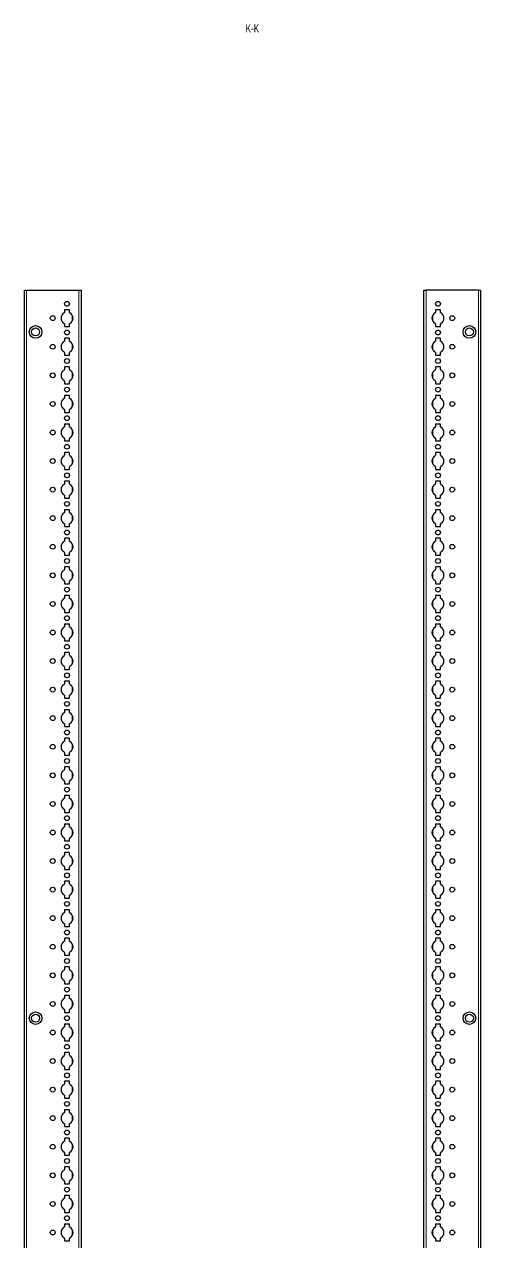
# Model space of a CAD drawing. Header units: millimetres. Extents: x -199 to 4825, y -1647 to 1507.
# Drawn here: x 4426 to 4825, y 214 to 1280 of the extents above; entities that cross this region are included whole.
import ezdxf

# ---------------------------------------------------------------- set-up
doc = ezdxf.new("R2010")
doc.units = ezdxf.units.MM
doc.layers.add('FORMAT', color=7, linetype='Continuous')
doc.styles.add('SLDTEXTSTYLE0', font='TXT', dxfattribs={"width": 0.75})

msp = doc.modelspace()

# ---------------------------------------------------------------- linework, layer by layer
at = {"color": 7, "linetype": 'Continuous', "lineweight": 25}
for p, q in [((4425.51, -851.79), (4425.51, 1047.21)), ((4425.51, 1047.21), (4427.51, 1047.21)), ((4427.51, 1047.21), (4473.21, 1047.21)), ((4473.21, 1047.21), (4475.21, 1047.21)), ((4475.21, 1047.21), (4475.21, -851.79)), ((4775.21, -851.79), (4775.21, 1047.21)), ((4775.21, 1047.21), (4777.21, 1047.21)), ((4822.91, 1047.21), (4777.21, 1047.21)), ((4822.91, 1047.21), (4824.91, 1047.21)), ((4824.91, 1047.21), (4824.91, -851.79)), ((4460.56, 1029.61), (4460.56, 1027.73)), ((4464.66, 1030.11), (4461.06, 1030.11)), ((4465.16, 1027.73), (4465.16, 1029.61)), ((4785.26, 1029.61), (4785.26, 1027.73)), ((4789.36, 1030.11), (4785.76, 1030.11)), ((4789.86, 1027.73), (4789.86, 1029.61)), ((4460.56, 1017.68), (4460.56, 1015.81)), ((4461.06, 1015.31), (4464.66, 1015.31)), ((4465.16, 1015.81), (4465.16, 1017.68)), ((4785.26, 1017.68), (4785.26, 1015.81)), ((4785.76, 1015.31), (4789.36, 1015.31)), ((4789.86, 1015.81), (4789.86, 1017.68)), ((4460.56, 1004.61), (4460.56, 1002.73)), ((4464.66, 1005.11), (4461.06, 1005.11)), ((4465.16, 1002.73), (4465.16, 1004.61)), ((4785.26, 1004.61), (4785.26, 1002.73)), ((4789.36, 1005.11), (4785.76, 1005.11)), ((4789.86, 1002.73), (4789.86, 1004.61)), ((4460.56, 992.68), (4460.56, 990.81)), ((4465.16, 990.81), (4465.16, 992.68)), ((4785.26, 992.68), (4785.26, 990.81)), ((4789.86, 990.81), (4789.86, 992.68)), ((4461.06, 990.31), (4464.66, 990.31)), ((4785.76, 990.31), (4789.36, 990.31)), ((4460.56, 979.61), (4460.56, 977.73)), ((4464.66, 980.11), (4461.06, 980.11)), ((4465.16, 977.73), (4465.16, 979.61)), ((4785.26, 979.61), (4785.26, 977.73)), ((4789.36, 980.11), (4785.76, 980.11)), ((4789.86, 977.73), (4789.86, 979.61)), ((4460.56, 967.68), (4460.56, 965.81)), ((4461.06, 965.31), (4464.66, 965.31)), ((4465.16, 965.81), (4465.16, 967.68)), ((4785.26, 967.68), (4785.26, 965.81)), ((4785.76, 965.31), (4789.36, 965.31)), ((4789.86, 965.81), (4789.86, 967.68)), ((4460.56, 954.61), (4460.56, 952.73)), ((4464.66, 955.11), (4461.06, 955.11)), ((4465.16, 952.73), (4465.16, 954.61)), ((4785.26, 954.61), (4785.26, 952.73)), ((4789.36, 955.11), (4785.76, 955.11)), ((4789.86, 952.73), (4789.86, 954.61)), ((4460.56, 942.68), (4460.56, 940.81)), ((4461.06, 940.31), (4464.66, 940.31)), ((4465.16, 940.81), (4465.16, 942.68)), ((4785.26, 942.68), (4785.26, 940.81)), ((4785.76, 940.31), (4789.36, 940.31)), ((4789.86, 940.81), (4789.86, 942.68)), ((4460.56, 929.61), (4460.56, 927.73)), ((4464.66, 930.11), (4461.06, 930.11)), ((4465.16, 927.73), (4465.16, 929.61)), ((4785.26, 929.61), (4785.26, 927.73)), ((4789.36, 930.11), (4785.76, 930.11)), ((4789.86, 927.73), (4789.86, 929.61)), ((4460.56, 917.68), (4460.56, 915.81)), ((4465.16, 915.81), (4465.16, 917.68)), ((4785.26, 917.68), (4785.26, 915.81)), ((4789.86, 915.81), (4789.86, 917.68)), ((4461.06, 915.31), (4464.66, 915.31)), ((4785.76, 915.31), (4789.36, 915.31)), ((4460.56, 904.61), (4460.56, 902.73)), ((4464.66, 905.11), (4461.06, 905.11)), ((4465.16, 902.73), (4465.16, 904.61)), ((4785.26, 904.61), (4785.26, 902.73)), ((4789.36, 905.11), (4785.76, 905.11)), ((4789.86, 902.73), (4789.86, 904.61)), ((4460.56, 892.68), (4460.56, 890.81)), ((4461.06, 890.31), (4464.66, 890.31)), ((4465.16, 890.81), (4465.16, 892.68)), ((4785.26, 892.68), (4785.26, 890.81)), ((4785.76, 890.31), (4789.36, 890.31)), ((4789.86, 890.81), (4789.86, 892.68)), ((4460.56, 879.61), (4460.56, 877.73)), ((4464.66, 880.11), (4461.06, 880.11)), ((4465.16, 877.73), (4465.16, 879.61)), ((4785.26, 879.61), (4785.26, 877.73)), ((4789.36, 880.11), (4785.76, 880.11)), ((4789.86, 877.73), (4789.86, 879.61)), ((4460.56, 867.68), (4460.56, 865.81)), ((4461.06, 865.31), (4464.66, 865.31)), ((4465.16, 865.81), (4465.16, 867.68)), ((4785.26, 867.68), (4785.26, 865.81)), ((4785.76, 865.31), (4789.36, 865.31)), ((4789.86, 865.81), (4789.86, 867.68)), ((4460.56, 854.61), (4460.56, 852.73)), ((4464.66, 855.11), (4461.06, 855.11)), ((4465.16, 852.73), (4465.16, 854.61)), ((4785.26, 854.61), (4785.26, 852.73)), ((4789.36, 855.11), (4785.76, 855.11)), ((4789.86, 852.73), (4789.86, 854.61)), ((4460.56, 842.68), (4460.56, 840.81)), ((4465.16, 840.81), (4465.16, 842.68)), ((4785.26, 842.68), (4785.26, 840.81)), ((4789.86, 840.81), (4789.86, 842.68)), ((4461.06, 840.31), (4464.66, 840.31)), ((4785.76, 840.31), (4789.36, 840.31)), ((4460.56, 829.61), (4460.56, 827.73)), ((4464.66, 830.11), (4461.06, 830.11)), ((4465.16, 827.73), (4465.16, 829.61)), ((4785.26, 829.61), (4785.26, 827.73)), ((4789.36, 830.11), (4785.76, 830.11)), ((4789.86, 827.73), (4789.86, 829.61)), ((4460.56, 817.68), (4460.56, 815.81)), ((4461.06, 815.31), (4464.66, 815.31)), ((4465.16, 815.81), (4465.16, 817.68)), ((4785.26, 817.68), (4785.26, 815.81)), ((4785.76, 815.31), (4789.36, 815.31)), ((4789.86, 815.81), (4789.86, 817.68)), ((4460.56, 804.61), (4460.56, 802.73)), ((4464.66, 805.11), (4461.06, 805.11)), ((4465.16, 802.73), (4465.16, 804.61)), ((4785.26, 804.61), (4785.26, 802.73)), ((4789.36, 805.11), (4785.76, 805.11)), ((4789.86, 802.73), (4789.86, 804.61)), ((4460.56, 792.68), (4460.56, 790.81)), ((4461.06, 790.31), (4464.66, 790.31)), ((4465.16, 790.81), (4465.16, 792.68)), ((4785.26, 792.68), (4785.26, 790.81)), ((4785.76, 790.31), (4789.36, 790.31)), ((4789.86, 790.81), (4789.86, 792.68)), ((4460.56, 779.61), (4460.56, 777.73)), ((4464.66, 780.11), (4461.06, 780.11)), ((4465.16, 777.73), (4465.16, 779.61)), ((4785.26, 779.61), (4785.26, 777.73)), ((4789.36, 780.11), (4785.76, 780.11)), ((4789.86, 777.73), (4789.86, 779.61)), ((4460.56, 767.68), (4460.56, 765.81)), ((4465.16, 765.81), (4465.16, 767.68)), ((4785.26, 767.68), (4785.26, 765.81)), ((4789.86, 765.81), (4789.86, 767.68)), ((4461.06, 765.31), (4464.66, 765.31)), ((4785.76, 765.31), (4789.36, 765.31)), ((4460.56, 754.61), (4460.56, 752.73)), ((4464.66, 755.11), (4461.06, 755.11)), ((4465.16, 752.73), (4465.16, 754.61)), ((4785.26, 754.61), (4785.26, 752.73)), ((4789.36, 755.11), (4785.76, 755.11)), ((4789.86, 752.73), (4789.86, 754.61)), ((4460.56, 742.68), (4460.56, 740.81)), ((4461.06, 740.31), (4464.66, 740.31)), ((4465.16, 740.81), (4465.16, 742.68)), ((4785.26, 742.68), (4785.26, 740.81)), ((4785.76, 740.31), (4789.36, 740.31)), ((4789.86, 740.81), (4789.86, 742.68)), ((4460.56, 729.61), (4460.56, 727.73)), ((4464.66, 730.11), (4461.06, 730.11)), ((4465.16, 727.73), (4465.16, 729.61)), ((4785.26, 729.61), (4785.26, 727.73)), ((4789.36, 730.11), (4785.76, 730.11)), ((4789.86, 727.73), (4789.86, 729.61)), ((4460.56, 717.68), (4460.56, 715.81)), ((4461.06, 715.31), (4464.66, 715.31)), ((4465.16, 715.81), (4465.16, 717.68)), ((4785.26, 717.68), (4785.26, 715.81)), ((4785.76, 715.31), (4789.36, 715.31)), ((4789.86, 715.81), (4789.86, 717.68)), ((4460.56, 704.61), (4460.56, 702.73)), ((4464.66, 705.11), (4461.06, 705.11)), ((4465.16, 702.73), (4465.16, 704.61)), ((4785.26, 704.61), (4785.26, 702.73)), ((4789.36, 705.11), (4785.76, 705.11)), ((4789.86, 702.73), (4789.86, 704.61)), ((4460.56, 692.68), (4460.56, 690.81)), ((4461.06, 690.31), (4464.66, 690.31)), ((4465.16, 690.81), (4465.16, 692.68)), ((4785.26, 692.68), (4785.26, 690.81)), ((4785.76, 690.31), (4789.36, 690.31)), ((4789.86, 690.81), (4789.86, 692.68)), ((4460.56, 679.61), (4460.56, 677.73)), ((4464.66, 680.11), (4461.06, 680.11)), ((4465.16, 677.73), (4465.16, 679.61)), ((4785.26, 679.61), (4785.26, 677.73)), ((4789.36, 680.11), (4785.76, 680.11)), ((4789.86, 677.73), (4789.86, 679.61)), ((4460.56, 667.68), (4460.56, 665.81)), ((4461.06, 665.31), (4464.66, 665.31)), ((4465.16, 665.81), (4465.16, 667.68)), ((4785.26, 667.68), (4785.26, 665.81)), ((4785.76, 665.31), (4789.36, 665.31)), ((4789.86, 665.81), (4789.86, 667.68)), ((4460.56, 654.61), (4460.56, 652.73)), ((4464.66, 655.11), (4461.06, 655.11)), ((4465.16, 652.73), (4465.16, 654.61)), ((4785.26, 654.61), (4785.26, 652.73)), ((4789.36, 655.11), (4785.76, 655.11)), ((4789.86, 652.73), (4789.86, 654.61)), ((4460.56, 642.68), (4460.56, 640.81)), ((4461.06, 640.31), (4464.66, 640.31)), ((4465.16, 640.81), (4465.16, 642.68)), ((4785.26, 642.68), (4785.26, 640.81)), ((4785.76, 640.31), (4789.36, 640.31)), ((4789.86, 640.81), (4789.86, 642.68)), ((4460.56, 629.61), (4460.56, 627.73)), ((4464.66, 630.11), (4461.06, 630.11)), ((4465.16, 627.73), (4465.16, 629.61)), ((4785.26, 629.61), (4785.26, 627.73)), ((4789.36, 630.11), (4785.76, 630.11)), ((4789.86, 627.73), (4789.86, 629.61)), ((4460.56, 617.68), (4460.56, 615.81)), ((4461.06, 615.31), (4464.66, 615.31)), ((4465.16, 615.81), (4465.16, 617.68)), ((4785.26, 617.68), (4785.26, 615.81)), ((4785.76, 615.31), (4789.36, 615.31)), ((4789.86, 615.81), (4789.86, 617.68)), ((4460.56, 604.61), (4460.56, 602.73)), ((4464.66, 605.11), (4461.06, 605.11)), ((4465.16, 602.73), (4465.16, 604.61)), ((4785.26, 604.61), (4785.26, 602.73)), ((4789.36, 605.11), (4785.76, 605.11)), ((4789.86, 602.73), (4789.86, 604.61)), ((4460.56, 592.68), (4460.56, 590.81)), ((4461.06, 590.31), (4464.66, 590.31)), ((4465.16, 590.81), (4465.16, 592.68)), ((4785.26, 592.68), (4785.26, 590.81)), ((4785.76, 590.31), (4789.36, 590.31)), ((4789.86, 590.81), (4789.86, 592.68)), ((4460.56, 579.61), (4460.56, 577.73)), ((4464.66, 580.11), (4461.06, 580.11)), ((4465.16, 577.73), (4465.16, 579.61)), ((4785.26, 579.61), (4785.26, 577.73)), ((4789.36, 580.11), (4785.76, 580.11)), ((4789.86, 577.73), (4789.86, 579.61)), ((4460.56, 567.68), (4460.56, 565.81)), ((4461.06, 565.31), (4464.66, 565.31)), ((4465.16, 565.81), (4465.16, 567.68)), ((4785.26, 567.68), (4785.26, 565.81)), ((4785.76, 565.31), (4789.36, 565.31)), ((4789.86, 565.81), (4789.86, 567.68)), ((4460.56, 554.61), (4460.56, 552.73)), ((4464.66, 555.11), (4461.06, 555.11)), ((4465.16, 552.73), (4465.16, 554.61)), ((4785.26, 554.61), (4785.26, 552.73)), ((4789.36, 555.11), (4785.76, 555.11)), ((4789.86, 552.73), (4789.86, 554.61)), ((4460.56, 542.68), (4460.56, 540.81)), ((4461.06, 540.31), (4464.66, 540.31)), ((4465.16, 540.81), (4465.16, 542.68)), ((4785.26, 542.68), (4785.26, 540.81)), ((4785.76, 540.31), (4789.36, 540.31)), ((4789.86, 540.81), (4789.86, 542.68)), ((4460.56, 529.61), (4460.56, 527.73)), ((4464.66, 530.11), (4461.06, 530.11)), ((4465.16, 527.73), (4465.16, 529.61)), ((4785.26, 529.61), (4785.26, 527.73)), ((4789.36, 530.11), (4785.76, 530.11)), ((4789.86, 527.73), (4789.86, 529.61)), ((4460.56, 517.68), (4460.56, 515.81)), ((4461.06, 515.31), (4464.66, 515.31)), ((4465.16, 515.81), (4465.16, 517.68)), ((4785.26, 517.68), (4785.26, 515.81)), ((4785.76, 515.31), (4789.36, 515.31)), ((4789.86, 515.81), (4789.86, 517.68)), ((4460.56, 504.61), (4460.56, 502.73)), ((4464.66, 505.11), (4461.06, 505.11)), ((4465.16, 502.73), (4465.16, 504.61)), ((4785.26, 504.61), (4785.26, 502.73)), ((4789.36, 505.11), (4785.76, 505.11)), ((4789.86, 502.73), (4789.86, 504.61)), ((4460.56, 492.68), (4460.56, 490.81)), ((4465.16, 490.81), (4465.16, 492.68)), ((4785.26, 492.68), (4785.26, 490.81)), ((4789.86, 490.81), (4789.86, 492.68)), ((4461.06, 490.31), (4464.66, 490.31)), ((4464.66, 480.11), (4461.06, 480.11)), ((4785.76, 490.31), (4789.36, 490.31)), ((4789.36, 480.11), (4785.76, 480.11)), ((4460.56, 479.61), (4460.56, 477.73)), ((4465.16, 477.73), (4465.16, 479.61)), ((4785.26, 479.61), (4785.26, 477.73)), ((4789.86, 477.73), (4789.86, 479.61)), ((4460.56, 467.68), (4460.56, 465.81)), ((4461.06, 465.31), (4464.66, 465.31)), ((4465.16, 465.81), (4465.16, 467.68)), ((4785.26, 467.68), (4785.26, 465.81)), ((4785.76, 465.31), (4789.36, 465.31)), ((4789.86, 465.81), (4789.86, 467.68)), ((4460.56, 454.61), (4460.56, 452.73)), ((4464.66, 455.11), (4461.06, 455.11)), ((4465.16, 452.73), (4465.16, 454.61)), ((4785.26, 454.61), (4785.26, 452.73)), ((4789.36, 455.11), (4785.76, 455.11)), ((4789.86, 452.73), (4789.86, 454.61)), ((4460.56, 442.68), (4460.56, 440.81)), ((4461.06, 440.31), (4464.66, 440.31)), ((4465.16, 440.81), (4465.16, 442.68)), ((4785.26, 442.68), (4785.26, 440.81)), ((4785.76, 440.31), (4789.36, 440.31)), ((4789.86, 440.81), (4789.86, 442.68)), ((4460.56, 429.61), (4460.56, 427.73)), ((4464.66, 430.11), (4461.06, 430.11)), ((4465.16, 427.73), (4465.16, 429.61)), ((4785.26, 429.61), (4785.26, 427.73)), ((4789.36, 430.11), (4785.76, 430.11)), ((4789.86, 427.73), (4789.86, 429.61)), ((4460.56, 417.68), (4460.56, 415.81)), ((4465.16, 415.81), (4465.16, 417.68)), ((4785.26, 417.68), (4785.26, 415.81)), ((4789.86, 415.81), (4789.86, 417.68)), ((4461.06, 415.31), (4464.66, 415.31)), ((4464.66, 405.11), (4461.06, 405.11)), ((4785.76, 415.31), (4789.36, 415.31)), ((4789.36, 405.11), (4785.76, 405.11)), ((4460.56, 404.61), (4460.56, 402.73)), ((4465.16, 402.73), (4465.16, 404.61)), ((4785.26, 404.61), (4785.26, 402.73)), ((4789.86, 402.73), (4789.86, 404.61)), ((4460.56, 392.68), (4460.56, 390.81)), ((4461.06, 390.31), (4464.66, 390.31)), ((4465.16, 390.81), (4465.16, 392.68)), ((4785.26, 392.68), (4785.26, 390.81)), ((4785.76, 390.31), (4789.36, 390.31)), ((4789.86, 390.81), (4789.86, 392.68)), ((4460.56, 379.61), (4460.56, 377.73)), ((4464.66, 380.11), (4461.06, 380.11)), ((4465.16, 377.73), (4465.16, 379.61)), ((4785.26, 379.61), (4785.26, 377.73)), ((4789.36, 380.11), (4785.76, 380.11)), ((4789.86, 377.73), (4789.86, 379.61)), ((4460.56, 367.68), (4460.56, 365.81)), ((4461.06, 365.31), (4464.66, 365.31)), ((4465.16, 365.81), (4465.16, 367.68)), ((4785.26, 367.68), (4785.26, 365.81)), ((4785.76, 365.31), (4789.36, 365.31)), ((4789.86, 365.81), (4789.86, 367.68)), ((4460.56, 354.61), (4460.56, 352.73)), ((4464.66, 355.11), (4461.06, 355.11)), ((4465.16, 352.73), (4465.16, 354.61)), ((4785.26, 354.61), (4785.26, 352.73)), ((4789.36, 355.11), (4785.76, 355.11)), ((4789.86, 352.73), (4789.86, 354.61)), ((4460.56, 342.68), (4460.56, 340.81)), ((4465.16, 340.81), (4465.16, 342.68)), ((4785.26, 342.68), (4785.26, 340.81)), ((4789.86, 340.81), (4789.86, 342.68)), ((4461.06, 340.31), (4464.66, 340.31)), ((4785.76, 340.31), (4789.36, 340.31)), ((4460.56, 329.61), (4460.56, 327.73)), ((4464.66, 330.11), (4461.06, 330.11)), ((4465.16, 327.73), (4465.16, 329.61)), ((4785.26, 329.61), (4785.26, 327.73)), ((4789.36, 330.11), (4785.76, 330.11)), ((4789.86, 327.73), (4789.86, 329.61)), ((4460.56, 317.68), (4460.56, 315.81)), ((4461.06, 315.31), (4464.66, 315.31)), ((4465.16, 315.81), (4465.16, 317.68)), ((4785.26, 317.68), (4785.26, 315.81)), ((4785.76, 315.31), (4789.36, 315.31)), ((4789.86, 315.81), (4789.86, 317.68)), ((4460.56, 304.61), (4460.56, 302.73)), ((4464.66, 305.11), (4461.06, 305.11)), ((4465.16, 302.73), (4465.16, 304.61)), ((4785.26, 304.61), (4785.26, 302.73)), ((4789.36, 305.11), (4785.76, 305.11)), ((4789.86, 302.73), (4789.86, 304.61)), ((4460.56, 292.68), (4460.56, 290.81)), ((4461.06, 290.31), (4464.66, 290.31)), ((4465.16, 290.81), (4465.16, 292.68)), ((4785.26, 292.68), (4785.26, 290.81)), ((4785.76, 290.31), (4789.36, 290.31)), ((4789.86, 290.81), (4789.86, 292.68)), ((4460.56, 279.61), (4460.56, 277.73)), ((4464.66, 280.11), (4461.06, 280.11)), ((4465.16, 277.73), (4465.16, 279.61)), ((4785.26, 279.61), (4785.26, 277.73)), ((4789.36, 280.11), (4785.76, 280.11)), ((4789.86, 277.73), (4789.86, 279.61)), ((4460.56, 267.68), (4460.56, 265.81)), ((4465.16, 265.81), (4465.16, 267.68)), ((4785.26, 267.68), (4785.26, 265.81)), ((4789.86, 265.81), (4789.86, 267.68)), ((4461.06, 265.31), (4464.66, 265.31)), ((4785.76, 265.31), (4789.36, 265.31)), ((4460.56, 254.61), (4460.56, 252.73)), ((4464.66, 255.11), (4461.06, 255.11)), ((4465.16, 252.73), (4465.16, 254.61)), ((4785.26, 254.61), (4785.26, 252.73)), ((4789.36, 255.11), (4785.76, 255.11)), ((4789.86, 252.73), (4789.86, 254.61)), ((4460.56, 242.68), (4460.56, 240.81)), ((4461.06, 240.31), (4464.66, 240.31)), ((4465.16, 240.81), (4465.16, 242.68)), ((4785.26, 242.68), (4785.26, 240.81)), ((4785.76, 240.31), (4789.36, 240.31)), ((4789.86, 240.81), (4789.86, 242.68)), ((4460.56, 229.61), (4460.56, 227.73)), ((4464.66, 230.11), (4461.06, 230.11)), ((4465.16, 227.73), (4465.16, 229.61)), ((4785.26, 229.61), (4785.26, 227.73)), ((4789.36, 230.11), (4785.76, 230.11)), ((4789.86, 227.73), (4789.86, 229.61)), ((4460.56, 217.68), (4460.56, 215.81)), ((4461.06, 215.31), (4464.66, 215.31)), ((4465.16, 215.81), (4465.16, 217.68)), ((4785.26, 217.68), (4785.26, 215.81)), ((4785.76, 215.31), (4789.36, 215.31)), ((4789.86, 215.81), (4789.86, 217.68))]:
    msp.add_line(p, q, dxfattribs=at)
at = {"color": 8, "linetype": 'Continuous', "lineweight": 18}
for p, q in [((4427.51, 1047.21), (4427.51, -851.79)), ((4473.21, -851.79), (4473.21, 1047.21)), ((4777.21, 1047.21), (4777.21, -851.79)), ((4822.91, -851.79), (4822.91, 1047.21)), ((4467.36, 1020), (4467.36, 1025.41)), ((4783.06, 1025.41), (4783.06, 1020)), ((4467.36, 995), (4467.36, 1000.41)), ((4783.06, 1000.41), (4783.06, 995)), ((4467.36, 970), (4467.36, 975.41)), ((4783.06, 975.41), (4783.06, 970)), ((4467.36, 945), (4467.36, 950.41)), ((4783.06, 950.41), (4783.06, 945)), ((4467.36, 920), (4467.36, 925.41)), ((4783.06, 925.41), (4783.06, 920)), ((4467.36, 895), (4467.36, 900.41)), ((4783.06, 900.41), (4783.06, 895)), ((4467.36, 870), (4467.36, 875.41)), ((4783.06, 875.41), (4783.06, 870)), ((4467.36, 845), (4467.36, 850.41)), ((4783.06, 850.41), (4783.06, 845)), ((4467.36, 820), (4467.36, 825.41)), ((4783.06, 825.41), (4783.06, 820)), ((4467.36, 795), (4467.36, 800.41)), ((4783.06, 800.41), (4783.06, 795)), ((4467.36, 770), (4467.36, 775.41)), ((4783.06, 775.41), (4783.06, 770)), ((4467.36, 745), (4467.36, 750.41)), ((4783.06, 750.41), (4783.06, 745)), ((4467.36, 720), (4467.36, 725.41)), ((4783.06, 725.41), (4783.06, 720)), ((4467.36, 695), (4467.36, 700.41)), ((4783.06, 700.41), (4783.06, 695)), ((4467.36, 670), (4467.36, 675.41)), ((4783.06, 675.41), (4783.06, 670)), ((4467.36, 645), (4467.36, 650.41)), ((4783.06, 650.41), (4783.06, 645)), ((4467.36, 620), (4467.36, 625.41)), ((4783.06, 625.41), (4783.06, 620)), ((4467.36, 595), (4467.36, 600.41)), ((4783.06, 600.41), (4783.06, 595)), ((4467.36, 570), (4467.36, 575.41)), ((4783.06, 575.41), (4783.06, 570)), ((4467.36, 545), (4467.36, 550.41)), ((4783.06, 550.41), (4783.06, 545)), ((4467.36, 520), (4467.36, 525.41)), ((4783.06, 525.41), (4783.06, 520)), ((4467.36, 495), (4467.36, 500.41)), ((4783.06, 500.41), (4783.06, 495)), ((4467.36, 470), (4467.36, 475.41)), ((4783.06, 475.41), (4783.06, 470)), ((4467.36, 445), (4467.36, 450.41)), ((4783.06, 450.41), (4783.06, 445)), ((4467.36, 420), (4467.36, 425.41)), ((4783.06, 425.41), (4783.06, 420)), ((4467.36, 395), (4467.36, 400.41)), ((4783.06, 400.41), (4783.06, 395)), ((4467.36, 370), (4467.36, 375.41)), ((4783.06, 375.41), (4783.06, 370)), ((4467.36, 345), (4467.36, 350.41)), ((4783.06, 350.41), (4783.06, 345)), ((4467.36, 320), (4467.36, 325.41)), ((4783.06, 325.41), (4783.06, 320)), ((4467.36, 295), (4467.36, 300.41)), ((4783.06, 300.41), (4783.06, 295)), ((4467.36, 270), (4467.36, 275.41)), ((4783.06, 275.41), (4783.06, 270)), ((4467.36, 245), (4467.36, 250.41)), ((4783.06, 250.41), (4783.06, 245)), ((4467.36, 220), (4467.36, 225.41)), ((4783.06, 225.41), (4783.06, 220))]:
    msp.add_line(p, q, dxfattribs=at)
at = {"color": 7, "linetype": 'Continuous', "lineweight": 25}
for centre, radius in [((4462.86, 1035.21), 2.12), ((4787.56, 1035.21), 2.12), ((4450.36, 1022.71), 2.12), ((4800.06, 1022.71), 2.12), ((4435.36, 1010.71), 5.5), ((4435.36, 1010.71), 3.5), ((4815.06, 1010.71), 5.5), ((4815.06, 1010.71), 3.5), ((4462.86, 1010.21), 2.12), ((4787.56, 1010.21), 2.12), ((4450.36, 997.71), 2.12), ((4800.06, 997.71), 2.12), ((4462.86, 985.21), 2.12), ((4787.56, 985.21), 2.12), ((4450.36, 972.71), 2.12), ((4800.06, 972.71), 2.12), ((4462.86, 960.21), 2.12), ((4787.56, 960.21), 2.12), ((4450.36, 947.71), 2.12), ((4800.06, 947.71), 2.12), ((4462.86, 935.21), 2.12), ((4787.56, 935.21), 2.12), ((4450.36, 922.71), 2.12), ((4800.06, 922.71), 2.12), ((4462.86, 910.21), 2.12), ((4787.56, 910.21), 2.12), ((4450.36, 897.71), 2.12), ((4800.06, 897.71), 2.12), ((4462.86, 885.21), 2.12), ((4787.56, 885.21), 2.12), ((4450.36, 872.71), 2.12), ((4800.06, 872.71), 2.12), ((4462.86, 860.21), 2.12), ((4787.56, 860.21), 2.12), ((4450.36, 847.71), 2.12), ((4800.06, 847.71), 2.12), ((4462.86, 835.21), 2.12), ((4787.56, 835.21), 2.12), ((4450.36, 822.71), 2.12), ((4800.06, 822.71), 2.12), ((4462.86, 810.21), 2.12), ((4787.56, 810.21), 2.12), ((4450.36, 797.71), 2.12), ((4800.06, 797.71), 2.12), ((4462.86, 785.21), 2.12), ((4787.56, 785.21), 2.12), ((4450.36, 772.71), 2.12), ((4800.06, 772.71), 2.12), ((4462.86, 760.21), 2.12), ((4787.56, 760.21), 2.12), ((4450.36, 747.71), 2.12), ((4800.06, 747.71), 2.12), ((4462.86, 735.21), 2.12), ((4787.56, 735.21), 2.12), ((4450.36, 722.71), 2.12), ((4800.06, 722.71), 2.12), ((4462.86, 710.21), 2.12), ((4787.56, 710.21), 2.12), ((4450.36, 697.71), 2.12), ((4800.06, 697.71), 2.12), ((4462.86, 685.21), 2.12), ((4787.56, 685.21), 2.12), ((4450.36, 672.71), 2.12), ((4800.06, 672.71), 2.12), ((4462.86, 660.21), 2.12), ((4787.56, 660.21), 2.12), ((4450.36, 647.71), 2.12), ((4800.06, 647.71), 2.12), ((4462.86, 635.21), 2.12), ((4787.56, 635.21), 2.12), ((4450.36, 622.71), 2.12), ((4800.06, 622.71), 2.12), ((4462.86, 610.21), 2.12), ((4787.56, 610.21), 2.12), ((4450.36, 597.71), 2.12), ((4800.06, 597.71), 2.12), ((4462.86, 585.21), 2.12), ((4787.56, 585.21), 2.12), ((4450.36, 572.71), 2.12), ((4800.06, 572.71), 2.12), ((4462.86, 560.21), 2.12), ((4787.56, 560.21), 2.12), ((4450.36, 547.71), 2.12), ((4800.06, 547.71), 2.12), ((4462.86, 535.21), 2.12), ((4787.56, 535.21), 2.12), ((4450.36, 522.71), 2.12), ((4800.06, 522.71), 2.12), ((4462.86, 510.21), 2.12), ((4787.56, 510.21), 2.12), ((4450.36, 497.71), 2.12), ((4800.06, 497.71), 2.12), ((4462.86, 485.21), 2.12), ((4787.56, 485.21), 2.12), ((4450.36, 472.71), 2.12), ((4800.06, 472.71), 2.12), ((4462.86, 460.21), 2.12), ((4787.56, 460.21), 2.12), ((4450.36, 447.71), 2.12), ((4800.06, 447.71), 2.12), ((4462.86, 435.21), 2.12), ((4787.56, 435.21), 2.12), ((4450.36, 422.71), 2.12), ((4800.06, 422.71), 2.12), ((4435.36, 410.21), 5.5), ((4435.36, 410.21), 3.5), ((4462.86, 410.21), 2.12), ((4787.56, 410.21), 2.12), ((4815.06, 410.21), 5.5), ((4815.06, 410.21), 3.5), ((4450.36, 397.71), 2.12), ((4800.06, 397.71), 2.12), ((4462.86, 385.21), 2.12), ((4787.56, 385.21), 2.12), ((4450.36, 372.71), 2.12), ((4800.06, 372.71), 2.12), ((4462.86, 360.21), 2.12), ((4787.56, 360.21), 2.12), ((4450.36, 347.71), 2.12), ((4800.06, 347.71), 2.12), ((4462.86, 335.21), 2.12), ((4787.56, 335.21), 2.12), ((4450.36, 322.71), 2.12), ((4800.06, 322.71), 2.12), ((4462.86, 310.21), 2.12), ((4787.56, 310.21), 2.12), ((4450.36, 297.71), 2.12), ((4800.06, 297.71), 2.12), ((4462.86, 285.21), 2.12), ((4787.56, 285.21), 2.12), ((4450.36, 272.71), 2.12), ((4800.06, 272.71), 2.12), ((4462.86, 260.21), 2.12), ((4787.56, 260.21), 2.12), ((4450.36, 247.71), 2.12), ((4800.06, 247.71), 2.12), ((4462.86, 235.21), 2.12), ((4787.56, 235.21), 2.12), ((4450.36, 222.71), 2.12), ((4800.06, 222.71), 2.12)]:
    msp.add_circle(centre, radius, dxfattribs=at)
for centre, radius, start, end in [((4462.86, 1022.71), 5.25, 119.14074, 240.85926), ((4460.06, 1027.73), 0.5, 299.14074, 0), ((4461.06, 1029.61), 0.5, 90, 180), ((4464.66, 1029.61), 0.5, 0, 90), ((4465.66, 1027.73), 0.5, 180, 240.85926), ((4462.86, 1022.71), 5.25, 299.14074, 60.85926), ((4787.56, 1022.71), 5.25, 119.14074, 240.85926), ((4784.76, 1027.73), 0.5, 299.14074, 0), ((4785.76, 1029.61), 0.5, 90, 180), ((4789.36, 1029.61), 0.5, 0, 90), ((4790.36, 1027.73), 0.5, 180, 240.85926), ((4787.56, 1022.71), 5.25, 299.14074, 60.85926), ((4460.06, 1017.68), 0.5, 0, 60.85926), ((4461.06, 1015.81), 0.5, 180, 270), ((4464.66, 1015.81), 0.5, 270, 0), ((4465.66, 1017.68), 0.5, 119.14074, 180), ((4784.76, 1017.68), 0.5, 0, 60.85926), ((4785.76, 1015.81), 0.5, 180, 270), ((4789.36, 1015.81), 0.5, 270, 0), ((4790.36, 1017.68), 0.5, 119.14074, 180), ((4462.86, 997.71), 5.25, 119.14074, 240.85926), ((4460.06, 1002.73), 0.5, 299.14074, 0), ((4461.06, 1004.61), 0.5, 90, 180), ((4464.66, 1004.61), 0.5, 0, 90), ((4465.66, 1002.73), 0.5, 180, 240.85926), ((4462.86, 997.71), 5.25, 299.14074, 60.85926), ((4787.56, 997.71), 5.25, 119.14074, 240.85926), ((4784.76, 1002.73), 0.5, 299.14074, 0), ((4785.76, 1004.61), 0.5, 90, 180), ((4789.36, 1004.61), 0.5, 0, 90), ((4790.36, 1002.73), 0.5, 180, 240.85926), ((4787.56, 997.71), 5.25, 299.14074, 60.85926), ((4460.06, 992.68), 0.5, 0, 60.85926), ((4465.66, 992.68), 0.5, 119.14074, 180), ((4784.76, 992.68), 0.5, 0, 60.85926), ((4790.36, 992.68), 0.5, 119.14074, 180), ((4461.06, 990.81), 0.5, 180, 270), ((4464.66, 990.81), 0.5, 270, 0), ((4785.76, 990.81), 0.5, 180, 270), ((4789.36, 990.81), 0.5, 270, 0), ((4462.86, 972.71), 5.25, 119.14074, 240.85926), ((4460.06, 977.73), 0.5, 299.14074, 0), ((4461.06, 979.61), 0.5, 90, 180), ((4464.66, 979.61), 0.5, 0, 90), ((4465.66, 977.73), 0.5, 180, 240.85926), ((4462.86, 972.71), 5.25, 299.14074, 60.85926), ((4787.56, 972.71), 5.25, 119.14074, 240.85926), ((4784.76, 977.73), 0.5, 299.14074, 0), ((4785.76, 979.61), 0.5, 90, 180), ((4789.36, 979.61), 0.5, 0, 90), ((4790.36, 977.73), 0.5, 180, 240.85926), ((4787.56, 972.71), 5.25, 299.14074, 60.85926), ((4460.06, 967.68), 0.5, 0, 60.85926), ((4461.06, 965.81), 0.5, 180, 270), ((4464.66, 965.81), 0.5, 270, 0), ((4465.66, 967.68), 0.5, 119.14074, 180), ((4784.76, 967.68), 0.5, 0, 60.85926), ((4785.76, 965.81), 0.5, 180, 270), ((4789.36, 965.81), 0.5, 270, 0), ((4790.36, 967.68), 0.5, 119.14074, 180), ((4462.86, 947.71), 5.25, 119.14074, 240.85926), ((4460.06, 952.73), 0.5, 299.14074, 0), ((4461.06, 954.61), 0.5, 90, 180), ((4464.66, 954.61), 0.5, 0, 90), ((4465.66, 952.73), 0.5, 180, 240.85926), ((4462.86, 947.71), 5.25, 299.14074, 60.85926), ((4787.56, 947.71), 5.25, 119.14074, 240.85926), ((4784.76, 952.73), 0.5, 299.14074, 0), ((4785.76, 954.61), 0.5, 90, 180), ((4789.36, 954.61), 0.5, 0, 90), ((4790.36, 952.73), 0.5, 180, 240.85926), ((4787.56, 947.71), 5.25, 299.14074, 60.85926), ((4460.06, 942.68), 0.5, 0, 60.85926), ((4461.06, 940.81), 0.5, 180, 270), ((4464.66, 940.81), 0.5, 270, 0), ((4465.66, 942.68), 0.5, 119.14074, 180), ((4784.76, 942.68), 0.5, 0, 60.85926), ((4785.76, 940.81), 0.5, 180, 270), ((4789.36, 940.81), 0.5, 270, 0), ((4790.36, 942.68), 0.5, 119.14074, 180), ((4460.06, 927.73), 0.5, 299.14074, 0), ((4461.06, 929.61), 0.5, 90, 180), ((4464.66, 929.61), 0.5, 0, 90), ((4465.66, 927.73), 0.5, 180, 240.85926), ((4784.76, 927.73), 0.5, 299.14074, 0), ((4785.76, 929.61), 0.5, 90, 180), ((4789.36, 929.61), 0.5, 0, 90), ((4790.36, 927.73), 0.5, 180, 240.85926), ((4462.86, 922.71), 5.25, 119.14074, 240.85926), ((4460.06, 917.68), 0.5, 0, 60.85926), ((4465.66, 917.68), 0.5, 119.14074, 180), ((4462.86, 922.71), 5.25, 299.14074, 60.85926), ((4787.56, 922.71), 5.25, 119.14074, 240.85926), ((4784.76, 917.68), 0.5, 0, 60.85926), ((4790.36, 917.68), 0.5, 119.14074, 180), ((4787.56, 922.71), 5.25, 299.14074, 60.85926), ((4461.06, 915.81), 0.5, 180, 270), ((4464.66, 915.81), 0.5, 270, 0), ((4785.76, 915.81), 0.5, 180, 270), ((4789.36, 915.81), 0.5, 270, 0), ((4462.86, 897.71), 5.25, 119.14074, 240.85926), ((4460.06, 902.73), 0.5, 299.14074, 0), ((4461.06, 904.61), 0.5, 90, 180), ((4464.66, 904.61), 0.5, 0, 90), ((4465.66, 902.73), 0.5, 180, 240.85926), ((4462.86, 897.71), 5.25, 299.14074, 60.85926), ((4787.56, 897.71), 5.25, 119.14074, 240.85926), ((4784.76, 902.73), 0.5, 299.14074, 0), ((4785.76, 904.61), 0.5, 90, 180), ((4789.36, 904.61), 0.5, 0, 90), ((4790.36, 902.73), 0.5, 180, 240.85926), ((4787.56, 897.71), 5.25, 299.14074, 60.85926), ((4460.06, 892.68), 0.5, 0, 60.85926), ((4461.06, 890.81), 0.5, 180, 270), ((4464.66, 890.81), 0.5, 270, 0), ((4465.66, 892.68), 0.5, 119.14074, 180), ((4784.76, 892.68), 0.5, 0, 60.85926), ((4785.76, 890.81), 0.5, 180, 270), ((4789.36, 890.81), 0.5, 270, 0), ((4790.36, 892.68), 0.5, 119.14074, 180), ((4462.86, 872.71), 5.25, 119.14074, 240.85926), ((4460.06, 877.73), 0.5, 299.14074, 0), ((4461.06, 879.61), 0.5, 90, 180), ((4464.66, 879.61), 0.5, 0, 90), ((4465.66, 877.73), 0.5, 180, 240.85926), ((4462.86, 872.71), 5.25, 299.14074, 60.85926), ((4787.56, 872.71), 5.25, 119.14074, 240.85926), ((4784.76, 877.73), 0.5, 299.14074, 0), ((4785.76, 879.61), 0.5, 90, 180), ((4789.36, 879.61), 0.5, 0, 90), ((4790.36, 877.73), 0.5, 180, 240.85926), ((4787.56, 872.71), 5.25, 299.14074, 60.85926), ((4460.06, 867.68), 0.5, 0, 60.85926), ((4461.06, 865.81), 0.5, 180, 270), ((4464.66, 865.81), 0.5, 270, 0), ((4465.66, 867.68), 0.5, 119.14074, 180), ((4784.76, 867.68), 0.5, 0, 60.85926), ((4785.76, 865.81), 0.5, 180, 270), ((4789.36, 865.81), 0.5, 270, 0), ((4790.36, 867.68), 0.5, 119.14074, 180), ((4461.06, 854.61), 0.5, 90, 180), ((4464.66, 854.61), 0.5, 0, 90), ((4785.76, 854.61), 0.5, 90, 180), ((4789.36, 854.61), 0.5, 0, 90), ((4462.86, 847.71), 5.25, 119.14074, 240.85926), ((4460.06, 852.73), 0.5, 299.14074, 0), ((4460.06, 842.68), 0.5, 0, 60.85926), ((4465.66, 852.73), 0.5, 180, 240.85926), ((4465.66, 842.68), 0.5, 119.14074, 180), ((4462.86, 847.71), 5.25, 299.14074, 60.85926), ((4787.56, 847.71), 5.25, 119.14074, 240.85926), ((4784.76, 852.73), 0.5, 299.14074, 0), ((4784.76, 842.68), 0.5, 0, 60.85926), ((4790.36, 852.73), 0.5, 180, 240.85926), ((4790.36, 842.68), 0.5, 119.14074, 180), ((4787.56, 847.71), 5.25, 299.14074, 60.85926), ((4461.06, 840.81), 0.5, 180, 270), ((4464.66, 840.81), 0.5, 270, 0), ((4785.76, 840.81), 0.5, 180, 270), ((4789.36, 840.81), 0.5, 270, 0), ((4462.86, 822.71), 5.25, 119.14074, 240.85926), ((4460.06, 827.73), 0.5, 299.14074, 0), ((4461.06, 829.61), 0.5, 90, 180), ((4464.66, 829.61), 0.5, 0, 90), ((4465.66, 827.73), 0.5, 180, 240.85926), ((4462.86, 822.71), 5.25, 299.14074, 60.85926), ((4787.56, 822.71), 5.25, 119.14074, 240.85926), ((4784.76, 827.73), 0.5, 299.14074, 0), ((4785.76, 829.61), 0.5, 90, 180), ((4789.36, 829.61), 0.5, 0, 90), ((4790.36, 827.73), 0.5, 180, 240.85926), ((4787.56, 822.71), 5.25, 299.14074, 60.85926), ((4460.06, 817.68), 0.5, 0, 60.85926), ((4461.06, 815.81), 0.5, 180, 270), ((4464.66, 815.81), 0.5, 270, 0), ((4465.66, 817.68), 0.5, 119.14074, 180), ((4784.76, 817.68), 0.5, 0, 60.85926), ((4785.76, 815.81), 0.5, 180, 270), ((4789.36, 815.81), 0.5, 270, 0), ((4790.36, 817.68), 0.5, 119.14074, 180), ((4462.86, 797.71), 5.25, 119.14074, 240.85926), ((4460.06, 802.73), 0.5, 299.14074, 0), ((4461.06, 804.61), 0.5, 90, 180), ((4464.66, 804.61), 0.5, 0, 90), ((4465.66, 802.73), 0.5, 180, 240.85926), ((4462.86, 797.71), 5.25, 299.14074, 60.85926), ((4787.56, 797.71), 5.25, 119.14074, 240.85926), ((4784.76, 802.73), 0.5, 299.14074, 0), ((4785.76, 804.61), 0.5, 90, 180), ((4789.36, 804.61), 0.5, 0, 90), ((4790.36, 802.73), 0.5, 180, 240.85926), ((4787.56, 797.71), 5.25, 299.14074, 60.85926), ((4460.06, 792.68), 0.5, 0, 60.85926), ((4461.06, 790.81), 0.5, 180, 270), ((4464.66, 790.81), 0.5, 270, 0), ((4465.66, 792.68), 0.5, 119.14074, 180), ((4784.76, 792.68), 0.5, 0, 60.85926), ((4785.76, 790.81), 0.5, 180, 270), ((4789.36, 790.81), 0.5, 270, 0), ((4790.36, 792.68), 0.5, 119.14074, 180), ((4461.06, 779.61), 0.5, 90, 180), ((4464.66, 779.61), 0.5, 0, 90), ((4785.76, 779.61), 0.5, 90, 180), ((4789.36, 779.61), 0.5, 0, 90), ((4462.86, 772.71), 5.25, 119.14074, 240.85926), ((4460.06, 777.73), 0.5, 299.14074, 0), ((4460.06, 767.68), 0.5, 0, 60.85926), ((4465.66, 777.73), 0.5, 180, 240.85926), ((4465.66, 767.68), 0.5, 119.14074, 180), ((4462.86, 772.71), 5.25, 299.14074, 60.85926), ((4787.56, 772.71), 5.25, 119.14074, 240.85926), ((4784.76, 777.73), 0.5, 299.14074, 0), ((4784.76, 767.68), 0.5, 0, 60.85926), ((4790.36, 777.73), 0.5, 180, 240.85926), ((4790.36, 767.68), 0.5, 119.14074, 180), ((4787.56, 772.71), 5.25, 299.14074, 60.85926), ((4461.06, 765.81), 0.5, 180, 270), ((4464.66, 765.81), 0.5, 270, 0), ((4785.76, 765.81), 0.5, 180, 270), ((4789.36, 765.81), 0.5, 270, 0), ((4462.86, 747.71), 5.25, 119.14074, 240.85926), ((4460.06, 752.73), 0.5, 299.14074, 0), ((4461.06, 754.61), 0.5, 90, 180), ((4464.66, 754.61), 0.5, 0, 90), ((4465.66, 752.73), 0.5, 180, 240.85926), ((4462.86, 747.71), 5.25, 299.14074, 60.85926), ((4787.56, 747.71), 5.25, 119.14074, 240.85926), ((4784.76, 752.73), 0.5, 299.14074, 0), ((4785.76, 754.61), 0.5, 90, 180), ((4789.36, 754.61), 0.5, 0, 90), ((4790.36, 752.73), 0.5, 180, 240.85926), ((4787.56, 747.71), 5.25, 299.14074, 60.85926), ((4460.06, 742.68), 0.5, 0, 60.85926), ((4461.06, 740.81), 0.5, 180, 270), ((4464.66, 740.81), 0.5, 270, 0), ((4465.66, 742.68), 0.5, 119.14074, 180), ((4784.76, 742.68), 0.5, 0, 60.85926), ((4785.76, 740.81), 0.5, 180, 270), ((4789.36, 740.81), 0.5, 270, 0), ((4790.36, 742.68), 0.5, 119.14074, 180), ((4462.86, 722.71), 5.25, 119.14074, 240.85926), ((4460.06, 727.73), 0.5, 299.14074, 0), ((4461.06, 729.61), 0.5, 90, 180), ((4464.66, 729.61), 0.5, 0, 90), ((4465.66, 727.73), 0.5, 180, 240.85926), ((4462.86, 722.71), 5.25, 299.14074, 60.85926), ((4787.56, 722.71), 5.25, 119.14074, 240.85926), ((4784.76, 727.73), 0.5, 299.14074, 0), ((4785.76, 729.61), 0.5, 90, 180), ((4789.36, 729.61), 0.5, 0, 90), ((4790.36, 727.73), 0.5, 180, 240.85926), ((4787.56, 722.71), 5.25, 299.14074, 60.85926), ((4460.06, 717.68), 0.5, 0, 60.85926), ((4461.06, 715.81), 0.5, 180, 270), ((4464.66, 715.81), 0.5, 270, 0), ((4465.66, 717.68), 0.5, 119.14074, 180), ((4784.76, 717.68), 0.5, 0, 60.85926), ((4785.76, 715.81), 0.5, 180, 270), ((4789.36, 715.81), 0.5, 270, 0), ((4790.36, 717.68), 0.5, 119.14074, 180), ((4461.06, 704.61), 0.5, 90, 180), ((4464.66, 704.61), 0.5, 0, 90), ((4785.76, 704.61), 0.5, 90, 180), ((4789.36, 704.61), 0.5, 0, 90), ((4462.86, 697.71), 5.25, 119.14074, 240.85926), ((4460.06, 702.73), 0.5, 299.14074, 0), ((4460.06, 692.68), 0.5, 0, 60.85926), ((4465.66, 702.73), 0.5, 180, 240.85926), ((4465.66, 692.68), 0.5, 119.14074, 180), ((4462.86, 697.71), 5.25, 299.14074, 60.85926), ((4787.56, 697.71), 5.25, 119.14074, 240.85926), ((4784.76, 702.73), 0.5, 299.14074, 0), ((4784.76, 692.68), 0.5, 0, 60.85926), ((4790.36, 702.73), 0.5, 180, 240.85926), ((4790.36, 692.68), 0.5, 119.14074, 180), ((4787.56, 697.71), 5.25, 299.14074, 60.85926), ((4461.06, 690.81), 0.5, 180, 270), ((4464.66, 690.81), 0.5, 270, 0), ((4785.76, 690.81), 0.5, 180, 270), ((4789.36, 690.81), 0.5, 270, 0), ((4462.86, 672.71), 5.25, 119.14074, 240.85926), ((4460.06, 677.73), 0.5, 299.14074, 0), ((4461.06, 679.61), 0.5, 90, 180), ((4464.66, 679.61), 0.5, 0, 90), ((4465.66, 677.73), 0.5, 180, 240.85926), ((4462.86, 672.71), 5.25, 299.14074, 60.85926), ((4787.56, 672.71), 5.25, 119.14074, 240.85926), ((4784.76, 677.73), 0.5, 299.14074, 0), ((4785.76, 679.61), 0.5, 90, 180), ((4789.36, 679.61), 0.5, 0, 90), ((4790.36, 677.73), 0.5, 180, 240.85926), ((4787.56, 672.71), 5.25, 299.14074, 60.85926), ((4460.06, 667.68), 0.5, 0, 60.85926), ((4461.06, 665.81), 0.5, 180, 270), ((4464.66, 665.81), 0.5, 270, 0), ((4465.66, 667.68), 0.5, 119.14074, 180), ((4784.76, 667.68), 0.5, 0, 60.85926), ((4785.76, 665.81), 0.5, 180, 270), ((4789.36, 665.81), 0.5, 270, 0), ((4790.36, 667.68), 0.5, 119.14074, 180), ((4462.86, 647.71), 5.25, 119.14074, 240.85926), ((4460.06, 652.73), 0.5, 299.14074, 0), ((4461.06, 654.61), 0.5, 90, 180), ((4464.66, 654.61), 0.5, 0, 90), ((4465.66, 652.73), 0.5, 180, 240.85926), ((4462.86, 647.71), 5.25, 299.14074, 60.85926), ((4787.56, 647.71), 5.25, 119.14074, 240.85926), ((4784.76, 652.73), 0.5, 299.14074, 0), ((4785.76, 654.61), 0.5, 90, 180), ((4789.36, 654.61), 0.5, 0, 90), ((4790.36, 652.73), 0.5, 180, 240.85926), ((4787.56, 647.71), 5.25, 299.14074, 60.85926), ((4460.06, 642.68), 0.5, 0, 60.85926), ((4461.06, 640.81), 0.5, 180, 270), ((4464.66, 640.81), 0.5, 270, 0), ((4465.66, 642.68), 0.5, 119.14074, 180), ((4784.76, 642.68), 0.5, 0, 60.85926), ((4785.76, 640.81), 0.5, 180, 270), ((4789.36, 640.81), 0.5, 270, 0), ((4790.36, 642.68), 0.5, 119.14074, 180), ((4461.06, 629.61), 0.5, 90, 180), ((4464.66, 629.61), 0.5, 0, 90), ((4785.76, 629.61), 0.5, 90, 180), ((4789.36, 629.61), 0.5, 0, 90), ((4462.86, 622.71), 5.25, 119.14074, 240.85926), ((4460.06, 627.73), 0.5, 299.14074, 0), ((4465.66, 627.73), 0.5, 180, 240.85926), ((4462.86, 622.71), 5.25, 299.14074, 60.85926), ((4787.56, 622.71), 5.25, 119.14074, 240.85926), ((4784.76, 627.73), 0.5, 299.14074, 0), ((4790.36, 627.73), 0.5, 180, 240.85926), ((4787.56, 622.71), 5.25, 299.14074, 60.85926), ((4460.06, 617.68), 0.5, 0, 60.85926), ((4461.06, 615.81), 0.5, 180, 270), ((4464.66, 615.81), 0.5, 270, 0), ((4465.66, 617.68), 0.5, 119.14074, 180), ((4784.76, 617.68), 0.5, 0, 60.85926), ((4785.76, 615.81), 0.5, 180, 270), ((4789.36, 615.81), 0.5, 270, 0), ((4790.36, 617.68), 0.5, 119.14074, 180), ((4462.86, 597.71), 5.25, 119.14074, 240.85926), ((4460.06, 602.73), 0.5, 299.14074, 0), ((4461.06, 604.61), 0.5, 90, 180), ((4464.66, 604.61), 0.5, 0, 90), ((4465.66, 602.73), 0.5, 180, 240.85926), ((4462.86, 597.71), 5.25, 299.14074, 60.85926), ((4787.56, 597.71), 5.25, 119.14074, 240.85926), ((4784.76, 602.73), 0.5, 299.14074, 0), ((4785.76, 604.61), 0.5, 90, 180), ((4789.36, 604.61), 0.5, 0, 90), ((4790.36, 602.73), 0.5, 180, 240.85926), ((4787.56, 597.71), 5.25, 299.14074, 60.85926), ((4460.06, 592.68), 0.5, 0, 60.85926), ((4461.06, 590.81), 0.5, 180, 270), ((4464.66, 590.81), 0.5, 270, 0), ((4465.66, 592.68), 0.5, 119.14074, 180), ((4784.76, 592.68), 0.5, 0, 60.85926), ((4785.76, 590.81), 0.5, 180, 270), ((4789.36, 590.81), 0.5, 270, 0), ((4790.36, 592.68), 0.5, 119.14074, 180), ((4462.86, 572.71), 5.25, 119.14074, 240.85926), ((4460.06, 577.73), 0.5, 299.14074, 0), ((4461.06, 579.61), 0.5, 90, 180), ((4464.66, 579.61), 0.5, 0, 90), ((4465.66, 577.73), 0.5, 180, 240.85926), ((4462.86, 572.71), 5.25, 299.14074, 60.85926), ((4787.56, 572.71), 5.25, 119.14074, 240.85926), ((4784.76, 577.73), 0.5, 299.14074, 0), ((4785.76, 579.61), 0.5, 90, 180), ((4789.36, 579.61), 0.5, 0, 90), ((4790.36, 577.73), 0.5, 180, 240.85926), ((4787.56, 572.71), 5.25, 299.14074, 60.85926), ((4460.06, 567.68), 0.5, 0, 60.85926), ((4461.06, 565.81), 0.5, 180, 270), ((4464.66, 565.81), 0.5, 270, 0), ((4465.66, 567.68), 0.5, 119.14074, 180), ((4784.76, 567.68), 0.5, 0, 60.85926), ((4785.76, 565.81), 0.5, 180, 270), ((4789.36, 565.81), 0.5, 270, 0), ((4790.36, 567.68), 0.5, 119.14074, 180), ((4461.06, 554.61), 0.5, 90, 180), ((4464.66, 554.61), 0.5, 0, 90), ((4785.76, 554.61), 0.5, 90, 180), ((4789.36, 554.61), 0.5, 0, 90), ((4462.86, 547.71), 5.25, 119.14074, 240.85926), ((4460.06, 552.73), 0.5, 299.14074, 0), ((4465.66, 552.73), 0.5, 180, 240.85926), ((4462.86, 547.71), 5.25, 299.14074, 60.85926), ((4787.56, 547.71), 5.25, 119.14074, 240.85926), ((4784.76, 552.73), 0.5, 299.14074, 0), ((4790.36, 552.73), 0.5, 180, 240.85926), ((4787.56, 547.71), 5.25, 299.14074, 60.85926), ((4460.06, 542.68), 0.5, 0, 60.85926), ((4461.06, 540.81), 0.5, 180, 270), ((4464.66, 540.81), 0.5, 270, 0), ((4465.66, 542.68), 0.5, 119.14074, 180), ((4784.76, 542.68), 0.5, 0, 60.85926), ((4785.76, 540.81), 0.5, 180, 270), ((4789.36, 540.81), 0.5, 270, 0), ((4790.36, 542.68), 0.5, 119.14074, 180), ((4462.86, 522.71), 5.25, 119.14074, 240.85926), ((4460.06, 527.73), 0.5, 299.14074, 0), ((4461.06, 529.61), 0.5, 90, 180), ((4464.66, 529.61), 0.5, 0, 90), ((4465.66, 527.73), 0.5, 180, 240.85926), ((4462.86, 522.71), 5.25, 299.14074, 60.85926), ((4787.56, 522.71), 5.25, 119.14074, 240.85926), ((4784.76, 527.73), 0.5, 299.14074, 0), ((4785.76, 529.61), 0.5, 90, 180), ((4789.36, 529.61), 0.5, 0, 90), ((4790.36, 527.73), 0.5, 180, 240.85926), ((4787.56, 522.71), 5.25, 299.14074, 60.85926), ((4460.06, 517.68), 0.5, 0, 60.85926), ((4461.06, 515.81), 0.5, 180, 270), ((4464.66, 515.81), 0.5, 270, 0), ((4465.66, 517.68), 0.5, 119.14074, 180), ((4784.76, 517.68), 0.5, 0, 60.85926), ((4785.76, 515.81), 0.5, 180, 270), ((4789.36, 515.81), 0.5, 270, 0), ((4790.36, 517.68), 0.5, 119.14074, 180), ((4462.86, 497.71), 5.25, 119.14074, 240.85926), ((4460.06, 502.73), 0.5, 299.14074, 0), ((4461.06, 504.61), 0.5, 90, 180), ((4464.66, 504.61), 0.5, 0, 90), ((4465.66, 502.73), 0.5, 180, 240.85926), ((4462.86, 497.71), 5.25, 299.14074, 60.85926), ((4787.56, 497.71), 5.25, 119.14074, 240.85926), ((4784.76, 502.73), 0.5, 299.14074, 0), ((4785.76, 504.61), 0.5, 90, 180), ((4789.36, 504.61), 0.5, 0, 90), ((4790.36, 502.73), 0.5, 180, 240.85926), ((4787.56, 497.71), 5.25, 299.14074, 60.85926), ((4460.06, 492.68), 0.5, 0, 60.85926), ((4461.06, 490.81), 0.5, 180, 270), ((4464.66, 490.81), 0.5, 270, 0), ((4465.66, 492.68), 0.5, 119.14074, 180), ((4784.76, 492.68), 0.5, 0, 60.85926), ((4785.76, 490.81), 0.5, 180, 270), ((4789.36, 490.81), 0.5, 270, 0), ((4790.36, 492.68), 0.5, 119.14074, 180), ((4461.06, 479.61), 0.5, 90, 180), ((4464.66, 479.61), 0.5, 0, 90), ((4785.76, 479.61), 0.5, 90, 180), ((4789.36, 479.61), 0.5, 0, 90), ((4462.86, 472.71), 5.25, 119.14074, 240.85926), ((4460.06, 477.73), 0.5, 299.14074, 0), ((4465.66, 477.73), 0.5, 180, 240.85926), ((4462.86, 472.71), 5.25, 299.14074, 60.85926), ((4787.56, 472.71), 5.25, 119.14074, 240.85926), ((4784.76, 477.73), 0.5, 299.14074, 0), ((4790.36, 477.73), 0.5, 180, 240.85926), ((4787.56, 472.71), 5.25, 299.14074, 60.85926), ((4460.06, 467.68), 0.5, 0, 60.85926), ((4461.06, 465.81), 0.5, 180, 270), ((4464.66, 465.81), 0.5, 270, 0), ((4465.66, 467.68), 0.5, 119.14074, 180), ((4784.76, 467.68), 0.5, 0, 60.85926), ((4785.76, 465.81), 0.5, 180, 270), ((4789.36, 465.81), 0.5, 270, 0), ((4790.36, 467.68), 0.5, 119.14074, 180), ((4462.86, 447.71), 5.25, 119.14074, 240.85926), ((4460.06, 452.73), 0.5, 299.14074, 0), ((4461.06, 454.61), 0.5, 90, 180), ((4464.66, 454.61), 0.5, 0, 90), ((4465.66, 452.73), 0.5, 180, 240.85926), ((4462.86, 447.71), 5.25, 299.14074, 60.85926), ((4787.56, 447.71), 5.25, 119.14074, 240.85926), ((4784.76, 452.73), 0.5, 299.14074, 0), ((4785.76, 454.61), 0.5, 90, 180), ((4789.36, 454.61), 0.5, 0, 90), ((4790.36, 452.73), 0.5, 180, 240.85926), ((4787.56, 447.71), 5.25, 299.14074, 60.85926), ((4460.06, 442.68), 0.5, 0, 60.85926), ((4461.06, 440.81), 0.5, 180, 270), ((4464.66, 440.81), 0.5, 270, 0), ((4465.66, 442.68), 0.5, 119.14074, 180), ((4784.76, 442.68), 0.5, 0, 60.85926), ((4785.76, 440.81), 0.5, 180, 270), ((4789.36, 440.81), 0.5, 270, 0), ((4790.36, 442.68), 0.5, 119.14074, 180), ((4462.86, 422.71), 5.25, 119.14074, 240.85926), ((4460.06, 427.73), 0.5, 299.14074, 0), ((4461.06, 429.61), 0.5, 90, 180), ((4464.66, 429.61), 0.5, 0, 90), ((4465.66, 427.73), 0.5, 180, 240.85926), ((4462.86, 422.71), 5.25, 299.14074, 60.85926), ((4787.56, 422.71), 5.25, 119.14074, 240.85926), ((4784.76, 427.73), 0.5, 299.14074, 0), ((4785.76, 429.61), 0.5, 90, 180), ((4789.36, 429.61), 0.5, 0, 90), ((4790.36, 427.73), 0.5, 180, 240.85926), ((4787.56, 422.71), 5.25, 299.14074, 60.85926), ((4460.06, 417.68), 0.5, 0, 60.85926), ((4461.06, 415.81), 0.5, 180, 270), ((4464.66, 415.81), 0.5, 270, 0), ((4465.66, 417.68), 0.5, 119.14074, 180), ((4784.76, 417.68), 0.5, 0, 60.85926), ((4785.76, 415.81), 0.5, 180, 270), ((4789.36, 415.81), 0.5, 270, 0), ((4790.36, 417.68), 0.5, 119.14074, 180), ((4461.06, 404.61), 0.5, 90, 180), ((4464.66, 404.61), 0.5, 0, 90), ((4785.76, 404.61), 0.5, 90, 180), ((4789.36, 404.61), 0.5, 0, 90), ((4462.86, 397.71), 5.25, 119.14074, 240.85926), ((4460.06, 402.73), 0.5, 299.14074, 0), ((4465.66, 402.73), 0.5, 180, 240.85926), ((4462.86, 397.71), 5.25, 299.14074, 60.85926), ((4787.56, 397.71), 5.25, 119.14074, 240.85926), ((4784.76, 402.73), 0.5, 299.14074, 0), ((4790.36, 402.73), 0.5, 180, 240.85926), ((4787.56, 397.71), 5.25, 299.14074, 60.85926), ((4460.06, 392.68), 0.5, 0, 60.85926), ((4461.06, 390.81), 0.5, 180, 270), ((4464.66, 390.81), 0.5, 270, 0), ((4465.66, 392.68), 0.5, 119.14074, 180), ((4784.76, 392.68), 0.5, 0, 60.85926), ((4785.76, 390.81), 0.5, 180, 270), ((4789.36, 390.81), 0.5, 270, 0), ((4790.36, 392.68), 0.5, 119.14074, 180), ((4462.86, 372.71), 5.25, 119.14074, 240.85926), ((4460.06, 377.73), 0.5, 299.14074, 0), ((4461.06, 379.61), 0.5, 90, 180), ((4464.66, 379.61), 0.5, 0, 90), ((4465.66, 377.73), 0.5, 180, 240.85926), ((4462.86, 372.71), 5.25, 299.14074, 60.85926), ((4787.56, 372.71), 5.25, 119.14074, 240.85926), ((4784.76, 377.73), 0.5, 299.14074, 0), ((4785.76, 379.61), 0.5, 90, 180), ((4789.36, 379.61), 0.5, 0, 90), ((4790.36, 377.73), 0.5, 180, 240.85926), ((4787.56, 372.71), 5.25, 299.14074, 60.85926), ((4460.06, 367.68), 0.5, 0, 60.85926), ((4461.06, 365.81), 0.5, 180, 270), ((4464.66, 365.81), 0.5, 270, 0), ((4465.66, 367.68), 0.5, 119.14074, 180), ((4784.76, 367.68), 0.5, 0, 60.85926), ((4785.76, 365.81), 0.5, 180, 270), ((4789.36, 365.81), 0.5, 270, 0), ((4790.36, 367.68), 0.5, 119.14074, 180), ((4462.86, 347.71), 5.25, 119.14074, 240.85926), ((4460.06, 352.73), 0.5, 299.14074, 0), ((4461.06, 354.61), 0.5, 90, 180), ((4464.66, 354.61), 0.5, 0, 90), ((4465.66, 352.73), 0.5, 180, 240.85926), ((4462.86, 347.71), 5.25, 299.14074, 60.85926), ((4787.56, 347.71), 5.25, 119.14074, 240.85926), ((4784.76, 352.73), 0.5, 299.14074, 0), ((4785.76, 354.61), 0.5, 90, 180), ((4789.36, 354.61), 0.5, 0, 90), ((4790.36, 352.73), 0.5, 180, 240.85926), ((4787.56, 347.71), 5.25, 299.14074, 60.85926), ((4460.06, 342.68), 0.5, 0, 60.85926), ((4465.66, 342.68), 0.5, 119.14074, 180), ((4784.76, 342.68), 0.5, 0, 60.85926), ((4790.36, 342.68), 0.5, 119.14074, 180), ((4461.06, 340.81), 0.5, 180, 270), ((4464.66, 340.81), 0.5, 270, 0), ((4785.76, 340.81), 0.5, 180, 270), ((4789.36, 340.81), 0.5, 270, 0), ((4462.86, 322.71), 5.25, 119.14074, 240.85926), ((4460.06, 327.73), 0.5, 299.14074, 0), ((4461.06, 329.61), 0.5, 90, 180), ((4464.66, 329.61), 0.5, 0, 90), ((4465.66, 327.73), 0.5, 180, 240.85926), ((4462.86, 322.71), 5.25, 299.14074, 60.85926), ((4787.56, 322.71), 5.25, 119.14074, 240.85926), ((4784.76, 327.73), 0.5, 299.14074, 0), ((4785.76, 329.61), 0.5, 90, 180), ((4789.36, 329.61), 0.5, 0, 90), ((4790.36, 327.73), 0.5, 180, 240.85926), ((4787.56, 322.71), 5.25, 299.14074, 60.85926), ((4460.06, 317.68), 0.5, 0, 60.85926), ((4461.06, 315.81), 0.5, 180, 270), ((4464.66, 315.81), 0.5, 270, 0), ((4465.66, 317.68), 0.5, 119.14074, 180), ((4784.76, 317.68), 0.5, 0, 60.85926), ((4785.76, 315.81), 0.5, 180, 270), ((4789.36, 315.81), 0.5, 270, 0), ((4790.36, 317.68), 0.5, 119.14074, 180), ((4462.86, 297.71), 5.25, 119.14074, 240.85926), ((4460.06, 302.73), 0.5, 299.14074, 0), ((4461.06, 304.61), 0.5, 90, 180), ((4464.66, 304.61), 0.5, 0, 90), ((4465.66, 302.73), 0.5, 180, 240.85926), ((4462.86, 297.71), 5.25, 299.14074, 60.85926), ((4787.56, 297.71), 5.25, 119.14074, 240.85926), ((4784.76, 302.73), 0.5, 299.14074, 0), ((4785.76, 304.61), 0.5, 90, 180), ((4789.36, 304.61), 0.5, 0, 90), ((4790.36, 302.73), 0.5, 180, 240.85926), ((4787.56, 297.71), 5.25, 299.14074, 60.85926), ((4460.06, 292.68), 0.5, 0, 60.85926), ((4461.06, 290.81), 0.5, 180, 270), ((4464.66, 290.81), 0.5, 270, 0), ((4465.66, 292.68), 0.5, 119.14074, 180), ((4784.76, 292.68), 0.5, 0, 60.85926), ((4785.76, 290.81), 0.5, 180, 270), ((4789.36, 290.81), 0.5, 270, 0), ((4790.36, 292.68), 0.5, 119.14074, 180), ((4462.86, 272.71), 5.25, 119.14074, 240.85926), ((4460.06, 277.73), 0.5, 299.14074, 0), ((4461.06, 279.61), 0.5, 90, 180), ((4464.66, 279.61), 0.5, 0, 90), ((4465.66, 277.73), 0.5, 180, 240.85926), ((4462.86, 272.71), 5.25, 299.14074, 60.85926), ((4787.56, 272.71), 5.25, 119.14074, 240.85926), ((4784.76, 277.73), 0.5, 299.14074, 0), ((4785.76, 279.61), 0.5, 90, 180), ((4789.36, 279.61), 0.5, 0, 90), ((4790.36, 277.73), 0.5, 180, 240.85926), ((4787.56, 272.71), 5.25, 299.14074, 60.85926), ((4460.06, 267.68), 0.5, 0, 60.85926), ((4465.66, 267.68), 0.5, 119.14074, 180), ((4784.76, 267.68), 0.5, 0, 60.85926), ((4790.36, 267.68), 0.5, 119.14074, 180), ((4461.06, 265.81), 0.5, 180, 270), ((4464.66, 265.81), 0.5, 270, 0), ((4785.76, 265.81), 0.5, 180, 270), ((4789.36, 265.81), 0.5, 270, 0), ((4462.86, 247.71), 5.25, 119.14074, 240.85926), ((4460.06, 252.73), 0.5, 299.14074, 0), ((4461.06, 254.61), 0.5, 90, 180), ((4464.66, 254.61), 0.5, 0, 90), ((4465.66, 252.73), 0.5, 180, 240.85926), ((4462.86, 247.71), 5.25, 299.14074, 60.85926), ((4787.56, 247.71), 5.25, 119.14074, 240.85926), ((4784.76, 252.73), 0.5, 299.14074, 0), ((4785.76, 254.61), 0.5, 90, 180), ((4789.36, 254.61), 0.5, 0, 90), ((4790.36, 252.73), 0.5, 180, 240.85926), ((4787.56, 247.71), 5.25, 299.14074, 60.85926), ((4460.06, 242.68), 0.5, 0, 60.85926), ((4461.06, 240.81), 0.5, 180, 270), ((4464.66, 240.81), 0.5, 270, 0), ((4465.66, 242.68), 0.5, 119.14074, 180), ((4784.76, 242.68), 0.5, 0, 60.85926), ((4785.76, 240.81), 0.5, 180, 270), ((4789.36, 240.81), 0.5, 270, 0), ((4790.36, 242.68), 0.5, 119.14074, 180), ((4462.86, 222.71), 5.25, 119.14074, 240.85926), ((4460.06, 227.73), 0.5, 299.14074, 0), ((4461.06, 229.61), 0.5, 90, 180), ((4464.66, 229.61), 0.5, 0, 90), ((4465.66, 227.73), 0.5, 180, 240.85926), ((4462.86, 222.71), 5.25, 299.14074, 60.85926), ((4787.56, 222.71), 5.25, 119.14074, 240.85926), ((4784.76, 227.73), 0.5, 299.14074, 0), ((4785.76, 229.61), 0.5, 90, 180), ((4789.36, 229.61), 0.5, 0, 90), ((4790.36, 227.73), 0.5, 180, 240.85926), ((4787.56, 222.71), 5.25, 299.14074, 60.85926), ((4460.06, 217.68), 0.5, 0, 60.85926), ((4461.06, 215.81), 0.5, 180, 270), ((4464.66, 215.81), 0.5, 270, 0), ((4465.66, 217.68), 0.5, 119.14074, 180), ((4784.76, 217.68), 0.5, 0, 60.85926), ((4785.76, 215.81), 0.5, 180, 270), ((4789.36, 215.81), 0.5, 270, 0), ((4790.36, 217.68), 0.5, 119.14074, 180)]:
    msp.add_arc(centre, radius, start, end, dxfattribs=at)

# ---------------------------------------------------------------- texts
at = {"layer": 'FORMAT', "insert": (4625.15, 1279.8), "char_height": 7, "attachment_point": 2, "style": 'SLDTEXTSTYLE0'}
msp.add_mtext('K-K', dxfattribs=at)

doc.saveas('drawing.dxf')
